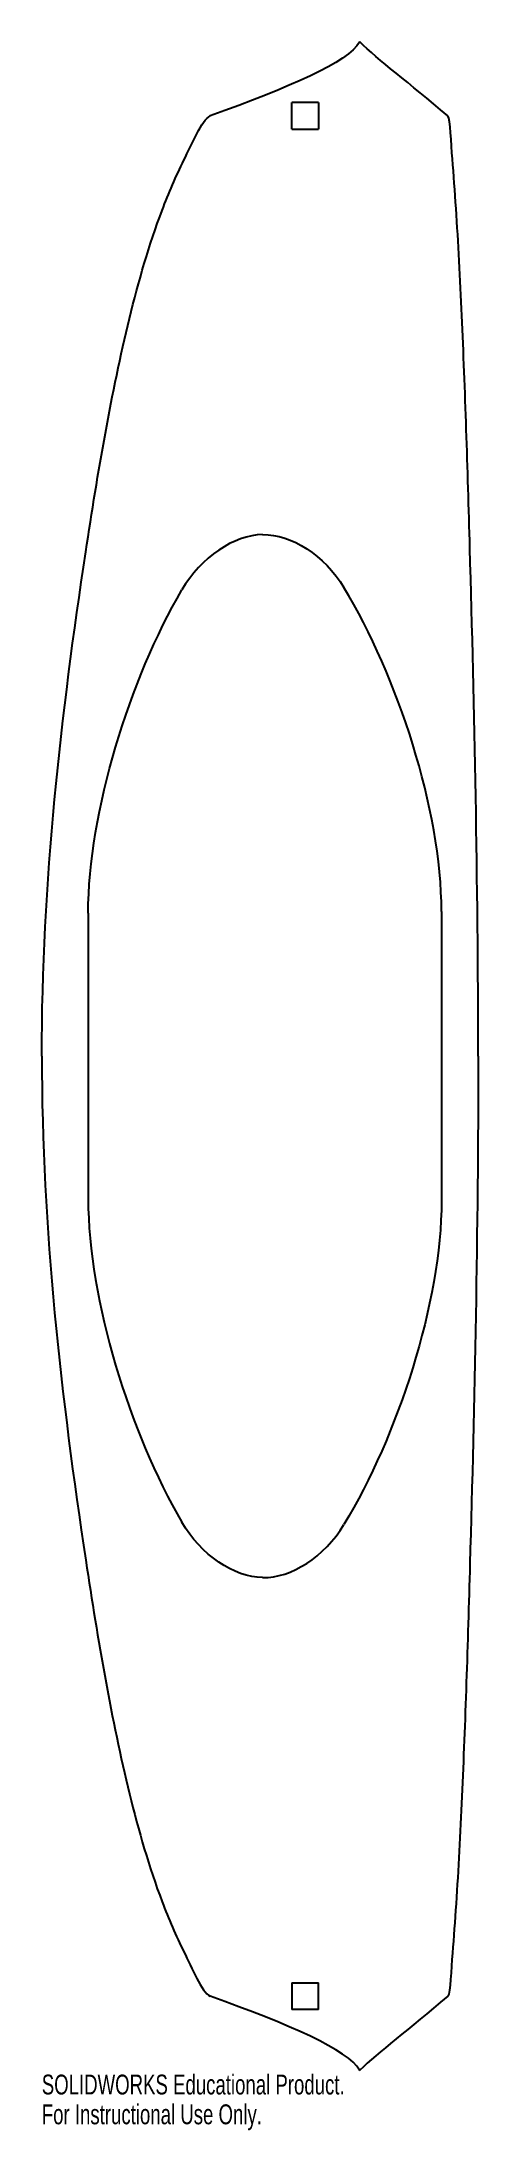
# Model space of a CAD drawing. Header units: millimetres. Extents: x -180 to -74, y -261 to 247.
import ezdxf

# ---------------------------------------------------------------- set-up
doc = ezdxf.new("R2010")
doc.units = ezdxf.units.MM
doc.styles.add('SLDTEXTSTYLE0', font='TXT', dxfattribs={"width": 0.7})

msp = doc.modelspace()

# ---------------------------------------------------------------- linework, layer by layer
at = {"color": 7, "linetype": 'Continuous', "lineweight": 25}
for p, q in [((-112.72, 232.05), (-119.23, 232.05)), ((-119.23, 225.55), (-119.23, 232.05)), ((-112.72, 232.05), (-112.72, 225.55)), ((-119.23, 225.55), (-112.72, 225.55)), ((-168.77, 34.75), (-168.77, -34.75)), ((-82.82, 35.17), (-82.82, -35.17)), ((-119.23, -225.55), (-119.23, -232.05)), ((-119.23, -225.55), (-112.72, -225.55)), ((-112.72, -232.05), (-112.72, -225.55)), ((-112.72, -232.05), (-119.23, -232.05))]:
    msp.add_line(p, q, dxfattribs=at)
for points in [[(-102.77, 246.78), (-105.5, 241.86), (-119.81, 235.77), (-139.1, 228.8)], [(-102.73, 246.86), (-102.75, 246.83), (-102.76, 246.81), (-102.77, 246.78)], [(-102.73, 246.86), (-102.72, 246.84), (-102.71, 246.83), (-102.7, 246.82)], [(-81.27, 228.8), (-90.76, 236.9), (-98.22, 242.43), (-102.7, 246.82)], [(-126.33, 126.92), (-133.31, 126.81), (-141.33, 121.42), (-145.97, 113.45)], [(-126.33, 126.92), (-119.36, 127.03), (-111.3, 121.89), (-106.55, 114.02)], [(-168.77, 34.75), (-168.77, 59.44), (-158.64, 91.69), (-145.97, 113.45)], [(-82.82, 35.17), (-82.82, 60.06), (-93.57, 92.53), (-106.55, 114.02)], [(-168.77, -34.75), (-168.77, -59.44), (-158.64, -91.69), (-145.97, -113.45)], [(-82.82, -35.17), (-82.82, -60.06), (-93.57, -92.53), (-106.55, -114.02)], [(-126.33, -126.92), (-133.31, -126.81), (-141.33, -121.42), (-145.97, -113.45)], [(-126.33, -126.92), (-119.36, -127.03), (-111.3, -121.89), (-106.55, -114.02)], [(-102.77, -246.78), (-105.5, -241.86), (-119.81, -235.77), (-139.1, -228.8)], [(-81.27, -228.8), (-90.76, -236.9), (-98.22, -242.43), (-102.7, -246.82)], [(-102.73, -246.86), (-102.75, -246.83), (-102.76, -246.81), (-102.77, -246.78)], [(-102.73, -246.86), (-102.72, -246.84), (-102.71, -246.83), (-102.7, -246.82)]]:
    msp.add_open_spline(points, degree=3, dxfattribs=at)
for points in [[(-180.06, 0), (-180.06, 42.06), (-175.28, 83.64), (-166.42, 142.21), (-163.14, 161.39), (-156.51, 188.57), (-153.97, 197.44), (-149.2, 210.02), (-147.44, 214.11), (-143.55, 221.9), (-141.22, 227.73), (-139.1, 228.8)], [(-73.89, 0), (-73.89, 42.64), (-74.81, 84.55), (-76.46, 143.13), (-77.06, 162.22), (-78.27, 189.2), (-78.73, 197.98), (-79.55, 210.45), (-79.84, 214.48), (-80.49, 222.19), (-80.63, 227.98), (-81.27, 228.8)], [(-180.06, 0), (-180.06, -42.06), (-175.28, -83.64), (-166.42, -142.21), (-163.14, -161.39), (-156.51, -188.57), (-153.97, -197.44), (-149.2, -210.02), (-147.44, -214.11), (-143.55, -221.9), (-141.22, -227.73), (-139.1, -228.8)], [(-73.89, 0), (-73.89, -42.64), (-74.81, -84.55), (-76.46, -143.13), (-77.06, -162.22), (-78.27, -189.2), (-78.73, -197.98), (-79.55, -210.45), (-79.84, -214.48), (-80.49, -222.19), (-80.63, -227.98), (-81.27, -228.8)]]:
    msp.add_open_spline(points, degree=3, knots=[0, 0, 0, 0, 0.5, 0.5, 0.75, 0.75, 0.875, 0.875, 0.9375, 0.9375, 1, 1, 1, 1], dxfattribs=at)

# ---------------------------------------------------------------- texts
at = {"color": 7, "linetype": 'Continuous', "char_height": 4.8336, "attachment_point": 1, "style": 'SLDTEXTSTYLE0'}
for s, insert in [('SOLIDWORKS Educational Product.', (-180.06, -247.88)), ('For Instructional Use Only.', (-180.06, -255.13))]:
    msp.add_mtext(s, dxfattribs=dict(at, insert=insert))

doc.saveas('drawing.dxf')
